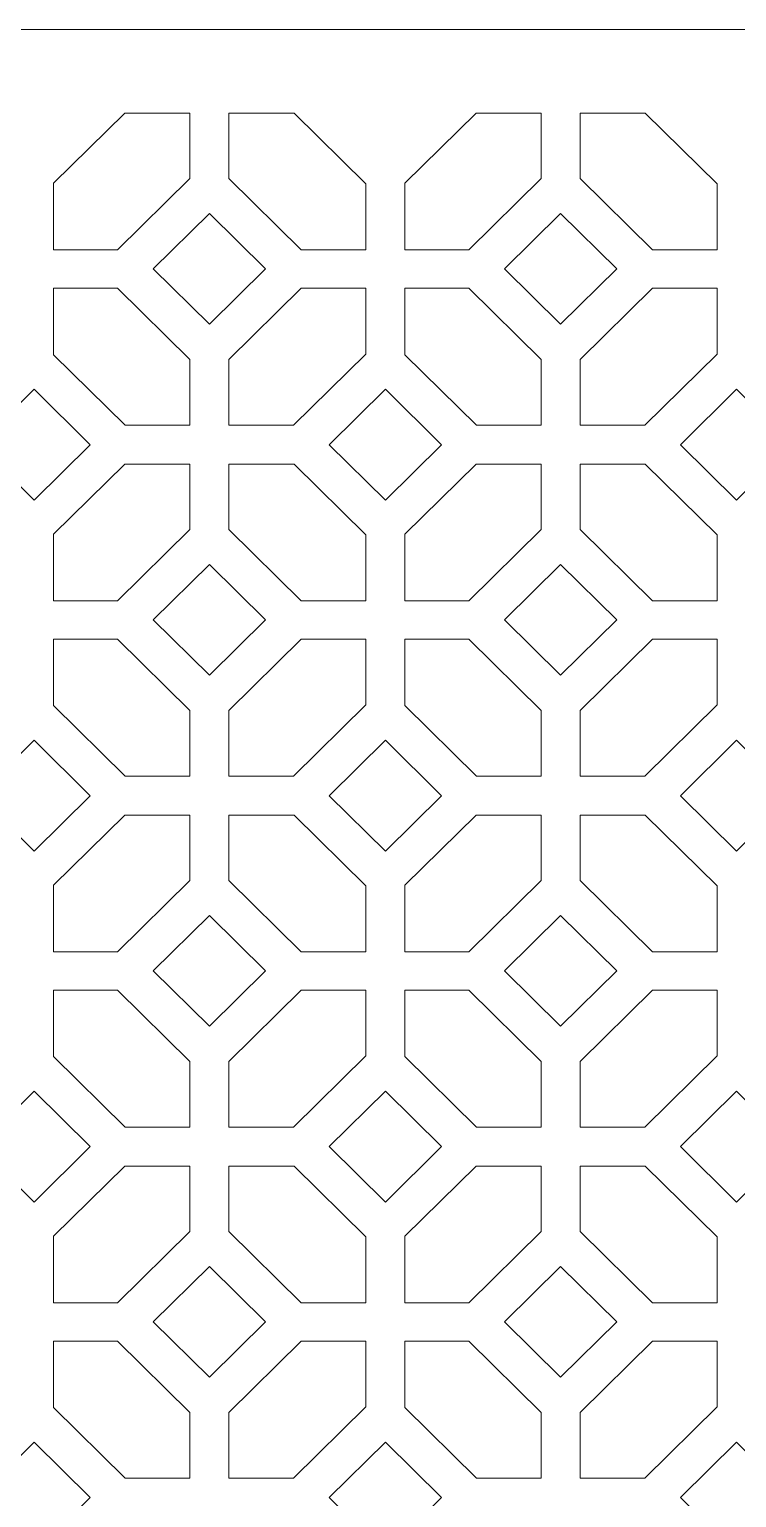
# Model space of a CAD drawing. Header units: centimetres. Extents: x -9.81 to -1.85, y -9.5 to -1.54.
# Drawn here: x -7.746 to -5.831, y -5.52 to -1.54 of the extents above; entities that cross this region are included whole.
import ezdxf

# ---------------------------------------------------------------- set-up
doc = ezdxf.new("R2010")
doc.units = ezdxf.units.CM
doc.header["$MEASUREMENT"] = 0
doc.layers.add('layer 1', color=7, linetype='Continuous')

msp = doc.modelspace()

# ---------------------------------------------------------------- linework, layer by layer
at = {"layer": 'layer 1', "color": 250, "lineweight": 9}
msp.add_open_spline([(-9.81081, -1.54001), (-9.81081, -1.54001), (-1.85082, -1.54001), (-1.85082, -1.54001), (-1.85082, -1.54001), (-1.85082, -1.54001), (-1.85082, -9.5), (-1.85082, -9.5), (-1.85082, -9.5), (-1.85082, -9.5), (-9.81081, -9.5), (-9.81081, -9.5), (-9.81081, -9.5), (-9.81081, -9.5), (-9.81081, -1.54001), (-9.81081, -1.54001)], degree=3, knots=[0, 0, 0, 0, 0.2, 0.2, 0.2, 0.2, 0.4, 0.4, 0.4, 0.4, 0.6, 0.6, 0.6, 0.6, 1, 1, 1, 1], dxfattribs=at)
at = {"layer": 'layer 1', "color": 7, "lineweight": 9}
for points, knots in [([(-7.48812, -1.76705), (-7.48812, -1.76705), (-7.48812, -1.76705), (-7.48812, -1.76705), (-7.48812, -1.76705), (-7.48812, -1.76705), (-7.68097, -1.95716), (-7.68097, -1.95716), (-7.68097, -1.95716), (-7.68097, -1.95716), (-7.68097, -2.1374), (-7.68097, -2.1374), (-7.68097, -2.1374), (-7.68097, -2.1374), (-7.50742, -2.1374), (-7.50742, -2.1374), (-7.50742, -2.1374), (-7.50742, -2.1374), (-7.31147, -1.94425), (-7.31147, -1.94425), (-7.31147, -1.94425), (-7.31147, -1.94425), (-7.31147, -1.76705), (-7.31147, -1.76705), (-7.31147, -1.76705), (-7.31147, -1.76705), (-7.48812, -1.76705), (-7.48812, -1.76705)], [0, 0, 0, 0, 0.125, 0.125, 0.125, 0.125, 0.25, 0.25, 0.25, 0.25, 0.375, 0.375, 0.375, 0.375, 0.5, 0.5, 0.5, 0.5, 0.625, 0.625, 0.625, 0.625, 0.75, 0.75, 0.75, 0.75, 1, 1, 1, 1]), ([(-7.20622, -1.76705), (-7.20622, -1.76705), (-7.20622, -1.76705), (-7.20622, -1.76705), (-7.20622, -1.76705), (-7.20622, -1.76705), (-7.20622, -1.94425), (-7.20622, -1.94425), (-7.20622, -1.94425), (-7.20622, -1.94425), (-7.01026, -2.1374), (-7.01026, -2.1374), (-7.01026, -2.1374), (-7.01026, -2.1374), (-6.83487, -2.1374), (-6.83487, -2.1374), (-6.83487, -2.1374), (-6.83487, -2.1374), (-6.83487, -1.95898), (-6.83487, -1.95898), (-6.83487, -1.95898), (-6.83487, -1.95898), (-7.02957, -1.76705), (-7.02957, -1.76705), (-7.02957, -1.76705), (-7.02957, -1.76705), (-7.20622, -1.76705), (-7.20622, -1.76705)], [0, 0, 0, 0, 0.125, 0.125, 0.125, 0.125, 0.25, 0.25, 0.25, 0.25, 0.375, 0.375, 0.375, 0.375, 0.5, 0.5, 0.5, 0.5, 0.625, 0.625, 0.625, 0.625, 0.75, 0.75, 0.75, 0.75, 1, 1, 1, 1]), ([(-6.53671, -1.76705), (-6.53671, -1.76705), (-6.72958, -1.95716), (-6.72958, -1.95716), (-6.72958, -1.95716), (-6.72958, -1.95716), (-6.72958, -2.1374), (-6.72958, -2.1374), (-6.72958, -2.1374), (-6.72958, -2.1374), (-6.55603, -2.1374), (-6.55603, -2.1374), (-6.55603, -2.1374), (-6.55603, -2.1374), (-6.36008, -1.94425), (-6.36008, -1.94425), (-6.36008, -1.94425), (-6.36008, -1.94425), (-6.36008, -1.76705), (-6.36008, -1.76705), (-6.36008, -1.76705), (-6.36008, -1.76705), (-6.53671, -1.76705), (-6.53671, -1.76705)], [0, 0, 0, 0, 0.1428571, 0.1428571, 0.1428571, 0.1428571, 0.2857143, 0.2857143, 0.2857143, 0.2857143, 0.4285714, 0.4285714, 0.4285714, 0.4285714, 0.5714286, 0.5714286, 0.5714286, 0.5714286, 0.7142857, 0.7142857, 0.7142857, 0.7142857, 1, 1, 1, 1]), ([(-6.25481, -1.76705), (-6.25481, -1.76705), (-6.25481, -1.76705), (-6.25481, -1.76705), (-6.25481, -1.76705), (-6.25481, -1.76705), (-6.25481, -1.94425), (-6.25481, -1.94425), (-6.25481, -1.94425), (-6.25481, -1.94425), (-6.05886, -2.1374), (-6.05886, -2.1374), (-6.05886, -2.1374), (-6.05886, -2.1374), (-5.88346, -2.1374), (-5.88346, -2.1374), (-5.88346, -2.1374), (-5.88346, -2.1374), (-5.88346, -1.95898), (-5.88346, -1.95898), (-5.88346, -1.95898), (-5.88346, -1.95898), (-6.07818, -1.76705), (-6.07818, -1.76705), (-6.07818, -1.76705), (-6.07818, -1.76705), (-6.25481, -1.76705), (-6.25481, -1.76705)], [0, 0, 0, 0, 0.125, 0.125, 0.125, 0.125, 0.25, 0.25, 0.25, 0.25, 0.375, 0.375, 0.375, 0.375, 0.5, 0.5, 0.5, 0.5, 0.625, 0.625, 0.625, 0.625, 0.75, 0.75, 0.75, 0.75, 1, 1, 1, 1]), ([(-7.41108, -2.18951), (-7.41108, -2.18951), (-7.25884, -2.33957), (-7.25884, -2.33957), (-7.25884, -2.33957), (-7.25884, -2.33957), (-7.1066, -2.18951), (-7.1066, -2.18951), (-7.1066, -2.18951), (-7.1066, -2.18951), (-7.25884, -2.03943), (-7.25884, -2.03943), (-7.25884, -2.03943), (-7.25884, -2.03943), (-7.41108, -2.18951), (-7.41108, -2.18951)], [0, 0, 0, 0, 0.2, 0.2, 0.2, 0.2, 0.4, 0.4, 0.4, 0.4, 0.6, 0.6, 0.6, 0.6, 1, 1, 1, 1]), ([(-6.4597, -2.18951), (-6.4597, -2.18951), (-6.4597, -2.18951), (-6.4597, -2.18951), (-6.4597, -2.18951), (-6.4597, -2.18951), (-6.30745, -2.33957), (-6.30745, -2.33957), (-6.30745, -2.33957), (-6.30745, -2.33957), (-6.15519, -2.18951), (-6.15519, -2.18951), (-6.15519, -2.18951), (-6.15519, -2.18951), (-6.30745, -2.03943), (-6.30745, -2.03943), (-6.30745, -2.03943), (-6.30745, -2.03943), (-6.4597, -2.18951), (-6.4597, -2.18951)], [0, 0, 0, 0, 0.1666667, 0.1666667, 0.1666667, 0.1666667, 0.3333333, 0.3333333, 0.3333333, 0.3333333, 0.5, 0.5, 0.5, 0.5, 0.6666667, 0.6666667, 0.6666667, 0.6666667, 1, 1, 1, 1]), ([(-7.68097, -2.42184), (-7.68097, -2.42184), (-7.68097, -2.42184), (-7.68097, -2.42184), (-7.68097, -2.42184), (-7.68097, -2.42184), (-7.48688, -2.61317), (-7.48688, -2.61317), (-7.48688, -2.61317), (-7.48688, -2.61317), (-7.31147, -2.61317), (-7.31147, -2.61317), (-7.31147, -2.61317), (-7.31147, -2.61317), (-7.31147, -2.43475), (-7.31147, -2.43475), (-7.31147, -2.43475), (-7.31147, -2.43475), (-7.50742, -2.24161), (-7.50742, -2.24161), (-7.50742, -2.24161), (-7.50742, -2.24161), (-7.68097, -2.24161), (-7.68097, -2.24161), (-7.68097, -2.24161), (-7.68097, -2.24161), (-7.68097, -2.42184), (-7.68097, -2.42184)], [0, 0, 0, 0, 0.125, 0.125, 0.125, 0.125, 0.25, 0.25, 0.25, 0.25, 0.375, 0.375, 0.375, 0.375, 0.5, 0.5, 0.5, 0.5, 0.625, 0.625, 0.625, 0.625, 0.75, 0.75, 0.75, 0.75, 1, 1, 1, 1]), ([(-6.83487, -2.42003), (-6.83487, -2.42003), (-6.83487, -2.42003), (-6.83487, -2.42003), (-6.83487, -2.42003), (-6.83487, -2.42003), (-6.83487, -2.24161), (-6.83487, -2.24161), (-6.83487, -2.24161), (-6.83487, -2.24161), (-7.01026, -2.24161), (-7.01026, -2.24161), (-7.01026, -2.24161), (-7.01026, -2.24161), (-7.20622, -2.43475), (-7.20622, -2.43475), (-7.20622, -2.43475), (-7.20622, -2.43475), (-7.20622, -2.61317), (-7.20622, -2.61317), (-7.20622, -2.61317), (-7.20622, -2.61317), (-7.0308, -2.61317), (-7.0308, -2.61317), (-7.0308, -2.61317), (-7.0308, -2.61317), (-6.83487, -2.42003), (-6.83487, -2.42003)], [0, 0, 0, 0, 0.125, 0.125, 0.125, 0.125, 0.25, 0.25, 0.25, 0.25, 0.375, 0.375, 0.375, 0.375, 0.5, 0.5, 0.5, 0.5, 0.625, 0.625, 0.625, 0.625, 0.75, 0.75, 0.75, 0.75, 1, 1, 1, 1]), ([(-6.72958, -2.42184), (-6.72958, -2.42184), (-6.72958, -2.42184), (-6.72958, -2.42184), (-6.72958, -2.42184), (-6.72958, -2.42184), (-6.53548, -2.61317), (-6.53548, -2.61317), (-6.53548, -2.61317), (-6.53548, -2.61317), (-6.36008, -2.61317), (-6.36008, -2.61317), (-6.36008, -2.61317), (-6.36008, -2.61317), (-6.36008, -2.43475), (-6.36008, -2.43475), (-6.36008, -2.43475), (-6.36008, -2.43475), (-6.55603, -2.24161), (-6.55603, -2.24161), (-6.55603, -2.24161), (-6.55603, -2.24161), (-6.72958, -2.24161), (-6.72958, -2.24161), (-6.72958, -2.24161), (-6.72958, -2.24161), (-6.72958, -2.42184), (-6.72958, -2.42184)], [0, 0, 0, 0, 0.125, 0.125, 0.125, 0.125, 0.25, 0.25, 0.25, 0.25, 0.375, 0.375, 0.375, 0.375, 0.5, 0.5, 0.5, 0.5, 0.625, 0.625, 0.625, 0.625, 0.75, 0.75, 0.75, 0.75, 1, 1, 1, 1]), ([(-5.88346, -2.42003), (-5.88346, -2.42003), (-5.88346, -2.42003), (-5.88346, -2.42003), (-5.88346, -2.42003), (-5.88346, -2.42003), (-5.88346, -2.24161), (-5.88346, -2.24161), (-5.88346, -2.24161), (-5.88346, -2.24161), (-6.05886, -2.24161), (-6.05886, -2.24161), (-6.05886, -2.24161), (-6.05886, -2.24161), (-6.25481, -2.43475), (-6.25481, -2.43475), (-6.25481, -2.43475), (-6.25481, -2.43475), (-6.25481, -2.61317), (-6.25481, -2.61317), (-6.25481, -2.61317), (-6.25481, -2.61317), (-6.07941, -2.61317), (-6.07941, -2.61317), (-6.07941, -2.61317), (-6.07941, -2.61317), (-5.88346, -2.42003), (-5.88346, -2.42003)], [0, 0, 0, 0, 0.125, 0.125, 0.125, 0.125, 0.25, 0.25, 0.25, 0.25, 0.375, 0.375, 0.375, 0.375, 0.5, 0.5, 0.5, 0.5, 0.625, 0.625, 0.625, 0.625, 0.75, 0.75, 0.75, 0.75, 1, 1, 1, 1]), ([(-7.88587, -2.66582), (-7.88587, -2.66582), (-7.73363, -2.81588), (-7.73363, -2.81588), (-7.73363, -2.81588), (-7.73363, -2.81588), (-7.58137, -2.66582), (-7.58137, -2.66582), (-7.58137, -2.66582), (-7.58137, -2.66582), (-7.73363, -2.51574), (-7.73363, -2.51574), (-7.73363, -2.51574), (-7.73363, -2.51574), (-7.88587, -2.66582), (-7.88587, -2.66582)], [0, 0, 0, 0, 0.2, 0.2, 0.2, 0.2, 0.4, 0.4, 0.4, 0.4, 0.6, 0.6, 0.6, 0.6, 1, 1, 1, 1]), ([(-6.93446, -2.66582), (-6.93446, -2.66582), (-6.78222, -2.81588), (-6.78222, -2.81588), (-6.78222, -2.81588), (-6.78222, -2.81588), (-6.62996, -2.66582), (-6.62996, -2.66582), (-6.62996, -2.66582), (-6.62996, -2.66582), (-6.78222, -2.51574), (-6.78222, -2.51574), (-6.78222, -2.51574), (-6.78222, -2.51574), (-6.93446, -2.66582), (-6.93446, -2.66582)], [0, 0, 0, 0, 0.2, 0.2, 0.2, 0.2, 0.4, 0.4, 0.4, 0.4, 0.6, 0.6, 0.6, 0.6, 1, 1, 1, 1]), ([(-5.98308, -2.66582), (-5.98308, -2.66582), (-5.83082, -2.81588), (-5.83082, -2.81588), (-5.83082, -2.81588), (-5.83082, -2.81588), (-5.67857, -2.66582), (-5.67857, -2.66582), (-5.67857, -2.66582), (-5.67857, -2.66582), (-5.83082, -2.51574), (-5.83082, -2.51574), (-5.83082, -2.51574), (-5.83082, -2.51574), (-5.98308, -2.66582), (-5.98308, -2.66582)], [0, 0, 0, 0, 0.2, 0.2, 0.2, 0.2, 0.4, 0.4, 0.4, 0.4, 0.6, 0.6, 0.6, 0.6, 1, 1, 1, 1]), ([(-7.48812, -2.71845), (-7.48812, -2.71845), (-7.48812, -2.71845), (-7.48812, -2.71845), (-7.48812, -2.71845), (-7.48812, -2.71845), (-7.68097, -2.90856), (-7.68097, -2.90856), (-7.68097, -2.90856), (-7.68097, -2.90856), (-7.68097, -3.0888), (-7.68097, -3.0888), (-7.68097, -3.0888), (-7.68097, -3.0888), (-7.50742, -3.0888), (-7.50742, -3.0888), (-7.50742, -3.0888), (-7.50742, -3.0888), (-7.31147, -2.89566), (-7.31147, -2.89566), (-7.31147, -2.89566), (-7.31147, -2.89566), (-7.31147, -2.71845), (-7.31147, -2.71845), (-7.31147, -2.71845), (-7.31147, -2.71845), (-7.48812, -2.71845), (-7.48812, -2.71845)], [0, 0, 0, 0, 0.125, 0.125, 0.125, 0.125, 0.25, 0.25, 0.25, 0.25, 0.375, 0.375, 0.375, 0.375, 0.5, 0.5, 0.5, 0.5, 0.625, 0.625, 0.625, 0.625, 0.75, 0.75, 0.75, 0.75, 1, 1, 1, 1]), ([(-7.20622, -2.71845), (-7.20622, -2.71845), (-7.20622, -2.71845), (-7.20622, -2.71845), (-7.20622, -2.71845), (-7.20622, -2.71845), (-7.20622, -2.89566), (-7.20622, -2.89566), (-7.20622, -2.89566), (-7.20622, -2.89566), (-7.01026, -3.0888), (-7.01026, -3.0888), (-7.01026, -3.0888), (-7.01026, -3.0888), (-6.83487, -3.0888), (-6.83487, -3.0888), (-6.83487, -3.0888), (-6.83487, -3.0888), (-6.83487, -2.91038), (-6.83487, -2.91038), (-6.83487, -2.91038), (-6.83487, -2.91038), (-7.02957, -2.71845), (-7.02957, -2.71845), (-7.02957, -2.71845), (-7.02957, -2.71845), (-7.20622, -2.71845), (-7.20622, -2.71845)], [0, 0, 0, 0, 0.125, 0.125, 0.125, 0.125, 0.25, 0.25, 0.25, 0.25, 0.375, 0.375, 0.375, 0.375, 0.5, 0.5, 0.5, 0.5, 0.625, 0.625, 0.625, 0.625, 0.75, 0.75, 0.75, 0.75, 1, 1, 1, 1]), ([(-6.53671, -2.71845), (-6.53671, -2.71845), (-6.53671, -2.71845), (-6.53671, -2.71845), (-6.53671, -2.71845), (-6.53671, -2.71845), (-6.72958, -2.90856), (-6.72958, -2.90856), (-6.72958, -2.90856), (-6.72958, -2.90856), (-6.72958, -3.0888), (-6.72958, -3.0888), (-6.72958, -3.0888), (-6.72958, -3.0888), (-6.55603, -3.0888), (-6.55603, -3.0888), (-6.55603, -3.0888), (-6.55603, -3.0888), (-6.36008, -2.89566), (-6.36008, -2.89566), (-6.36008, -2.89566), (-6.36008, -2.89566), (-6.36008, -2.71845), (-6.36008, -2.71845), (-6.36008, -2.71845), (-6.36008, -2.71845), (-6.53671, -2.71845), (-6.53671, -2.71845)], [0, 0, 0, 0, 0.125, 0.125, 0.125, 0.125, 0.25, 0.25, 0.25, 0.25, 0.375, 0.375, 0.375, 0.375, 0.5, 0.5, 0.5, 0.5, 0.625, 0.625, 0.625, 0.625, 0.75, 0.75, 0.75, 0.75, 1, 1, 1, 1]), ([(-6.25481, -2.71845), (-6.25481, -2.71845), (-6.25481, -2.71845), (-6.25481, -2.71845), (-6.25481, -2.71845), (-6.25481, -2.71845), (-6.25481, -2.89566), (-6.25481, -2.89566), (-6.25481, -2.89566), (-6.25481, -2.89566), (-6.05886, -3.0888), (-6.05886, -3.0888), (-6.05886, -3.0888), (-6.05886, -3.0888), (-5.88346, -3.0888), (-5.88346, -3.0888), (-5.88346, -3.0888), (-5.88346, -3.0888), (-5.88346, -2.91038), (-5.88346, -2.91038), (-5.88346, -2.91038), (-5.88346, -2.91038), (-6.07818, -2.71845), (-6.07818, -2.71845), (-6.07818, -2.71845), (-6.07818, -2.71845), (-6.25481, -2.71845), (-6.25481, -2.71845)], [0, 0, 0, 0, 0.125, 0.125, 0.125, 0.125, 0.25, 0.25, 0.25, 0.25, 0.375, 0.375, 0.375, 0.375, 0.5, 0.5, 0.5, 0.5, 0.625, 0.625, 0.625, 0.625, 0.75, 0.75, 0.75, 0.75, 1, 1, 1, 1]), ([(-7.41108, -3.1409), (-7.41108, -3.1409), (-7.25884, -3.29097), (-7.25884, -3.29097), (-7.25884, -3.29097), (-7.25884, -3.29097), (-7.1066, -3.1409), (-7.1066, -3.1409), (-7.1066, -3.1409), (-7.1066, -3.1409), (-7.25884, -2.99083), (-7.25884, -2.99083), (-7.25884, -2.99083), (-7.25884, -2.99083), (-7.41108, -3.1409), (-7.41108, -3.1409)], [0, 0, 0, 0, 0.2, 0.2, 0.2, 0.2, 0.4, 0.4, 0.4, 0.4, 0.6, 0.6, 0.6, 0.6, 1, 1, 1, 1]), ([(-6.4597, -3.1409), (-6.4597, -3.1409), (-6.30745, -3.29097), (-6.30745, -3.29097), (-6.30745, -3.29097), (-6.30745, -3.29097), (-6.15519, -3.1409), (-6.15519, -3.1409), (-6.15519, -3.1409), (-6.15519, -3.1409), (-6.30745, -2.99083), (-6.30745, -2.99083), (-6.30745, -2.99083), (-6.30745, -2.99083), (-6.4597, -3.1409), (-6.4597, -3.1409)], [0, 0, 0, 0, 0.2, 0.2, 0.2, 0.2, 0.4, 0.4, 0.4, 0.4, 0.6, 0.6, 0.6, 0.6, 1, 1, 1, 1]), ([(-7.68097, -3.37324), (-7.68097, -3.37324), (-7.68097, -3.37324), (-7.68097, -3.37324), (-7.68097, -3.37324), (-7.68097, -3.37324), (-7.48688, -3.56457), (-7.48688, -3.56457), (-7.48688, -3.56457), (-7.48688, -3.56457), (-7.31147, -3.56457), (-7.31147, -3.56457), (-7.31147, -3.56457), (-7.31147, -3.56457), (-7.31147, -3.38615), (-7.31147, -3.38615), (-7.31147, -3.38615), (-7.31147, -3.38615), (-7.50742, -3.193), (-7.50742, -3.193), (-7.50742, -3.193), (-7.50742, -3.193), (-7.68097, -3.193), (-7.68097, -3.193), (-7.68097, -3.193), (-7.68097, -3.193), (-7.68097, -3.37324), (-7.68097, -3.37324)], [0, 0, 0, 0, 0.125, 0.125, 0.125, 0.125, 0.25, 0.25, 0.25, 0.25, 0.375, 0.375, 0.375, 0.375, 0.5, 0.5, 0.5, 0.5, 0.625, 0.625, 0.625, 0.625, 0.75, 0.75, 0.75, 0.75, 1, 1, 1, 1]), ([(-6.83487, -3.37142), (-6.83487, -3.37142), (-6.83487, -3.37142), (-6.83487, -3.37142), (-6.83487, -3.37142), (-6.83487, -3.37142), (-6.83487, -3.193), (-6.83487, -3.193), (-6.83487, -3.193), (-6.83487, -3.193), (-7.01026, -3.193), (-7.01026, -3.193), (-7.01026, -3.193), (-7.01026, -3.193), (-7.20622, -3.38615), (-7.20622, -3.38615), (-7.20622, -3.38615), (-7.20622, -3.38615), (-7.20622, -3.56457), (-7.20622, -3.56457), (-7.20622, -3.56457), (-7.20622, -3.56457), (-7.0308, -3.56457), (-7.0308, -3.56457), (-7.0308, -3.56457), (-7.0308, -3.56457), (-6.83487, -3.37142), (-6.83487, -3.37142)], [0, 0, 0, 0, 0.125, 0.125, 0.125, 0.125, 0.25, 0.25, 0.25, 0.25, 0.375, 0.375, 0.375, 0.375, 0.5, 0.5, 0.5, 0.5, 0.625, 0.625, 0.625, 0.625, 0.75, 0.75, 0.75, 0.75, 1, 1, 1, 1]), ([(-6.72958, -3.37324), (-6.72958, -3.37324), (-6.72958, -3.37324), (-6.72958, -3.37324), (-6.72958, -3.37324), (-6.72958, -3.37324), (-6.53548, -3.56457), (-6.53548, -3.56457), (-6.53548, -3.56457), (-6.53548, -3.56457), (-6.36008, -3.56457), (-6.36008, -3.56457), (-6.36008, -3.56457), (-6.36008, -3.56457), (-6.36008, -3.38615), (-6.36008, -3.38615), (-6.36008, -3.38615), (-6.36008, -3.38615), (-6.55603, -3.193), (-6.55603, -3.193), (-6.55603, -3.193), (-6.55603, -3.193), (-6.72958, -3.193), (-6.72958, -3.193), (-6.72958, -3.193), (-6.72958, -3.193), (-6.72958, -3.37324), (-6.72958, -3.37324)], [0, 0, 0, 0, 0.125, 0.125, 0.125, 0.125, 0.25, 0.25, 0.25, 0.25, 0.375, 0.375, 0.375, 0.375, 0.5, 0.5, 0.5, 0.5, 0.625, 0.625, 0.625, 0.625, 0.75, 0.75, 0.75, 0.75, 1, 1, 1, 1]), ([(-5.88346, -3.37142), (-5.88346, -3.37142), (-5.88346, -3.37142), (-5.88346, -3.37142), (-5.88346, -3.37142), (-5.88346, -3.37142), (-5.88346, -3.193), (-5.88346, -3.193), (-5.88346, -3.193), (-5.88346, -3.193), (-6.05886, -3.193), (-6.05886, -3.193), (-6.05886, -3.193), (-6.05886, -3.193), (-6.25481, -3.38615), (-6.25481, -3.38615), (-6.25481, -3.38615), (-6.25481, -3.38615), (-6.25481, -3.56457), (-6.25481, -3.56457), (-6.25481, -3.56457), (-6.25481, -3.56457), (-6.07941, -3.56457), (-6.07941, -3.56457), (-6.07941, -3.56457), (-6.07941, -3.56457), (-5.88346, -3.37142), (-5.88346, -3.37142)], [0, 0, 0, 0, 0.125, 0.125, 0.125, 0.125, 0.25, 0.25, 0.25, 0.25, 0.375, 0.375, 0.375, 0.375, 0.5, 0.5, 0.5, 0.5, 0.625, 0.625, 0.625, 0.625, 0.75, 0.75, 0.75, 0.75, 1, 1, 1, 1]), ([(-7.88587, -3.61721), (-7.88587, -3.61721), (-7.73363, -3.76728), (-7.73363, -3.76728), (-7.73363, -3.76728), (-7.73363, -3.76728), (-7.58137, -3.61721), (-7.58137, -3.61721), (-7.58137, -3.61721), (-7.58137, -3.61721), (-7.73363, -3.46713), (-7.73363, -3.46713), (-7.73363, -3.46713), (-7.73363, -3.46713), (-7.88587, -3.61721), (-7.88587, -3.61721)], [0, 0, 0, 0, 0.2, 0.2, 0.2, 0.2, 0.4, 0.4, 0.4, 0.4, 0.6, 0.6, 0.6, 0.6, 1, 1, 1, 1]), ([(-6.93446, -3.61721), (-6.93446, -3.61721), (-6.78222, -3.76728), (-6.78222, -3.76728), (-6.78222, -3.76728), (-6.78222, -3.76728), (-6.62996, -3.61721), (-6.62996, -3.61721), (-6.62996, -3.61721), (-6.62996, -3.61721), (-6.78222, -3.46713), (-6.78222, -3.46713), (-6.78222, -3.46713), (-6.78222, -3.46713), (-6.93446, -3.61721), (-6.93446, -3.61721)], [0, 0, 0, 0, 0.2, 0.2, 0.2, 0.2, 0.4, 0.4, 0.4, 0.4, 0.6, 0.6, 0.6, 0.6, 1, 1, 1, 1]), ([(-5.98308, -3.61721), (-5.98308, -3.61721), (-5.83082, -3.76728), (-5.83082, -3.76728), (-5.83082, -3.76728), (-5.83082, -3.76728), (-5.67857, -3.61721), (-5.67857, -3.61721), (-5.67857, -3.61721), (-5.67857, -3.61721), (-5.83082, -3.46713), (-5.83082, -3.46713), (-5.83082, -3.46713), (-5.83082, -3.46713), (-5.98308, -3.61721), (-5.98308, -3.61721)], [0, 0, 0, 0, 0.2, 0.2, 0.2, 0.2, 0.4, 0.4, 0.4, 0.4, 0.6, 0.6, 0.6, 0.6, 1, 1, 1, 1]), ([(-7.48812, -3.66985), (-7.48812, -3.66985), (-7.48812, -3.66985), (-7.48812, -3.66985), (-7.48812, -3.66985), (-7.48812, -3.66985), (-7.68097, -3.85996), (-7.68097, -3.85996), (-7.68097, -3.85996), (-7.68097, -3.85996), (-7.68097, -4.0402), (-7.68097, -4.0402), (-7.68097, -4.0402), (-7.68097, -4.0402), (-7.50742, -4.0402), (-7.50742, -4.0402), (-7.50742, -4.0402), (-7.50742, -4.0402), (-7.31147, -3.84705), (-7.31147, -3.84705), (-7.31147, -3.84705), (-7.31147, -3.84705), (-7.31147, -3.66985), (-7.31147, -3.66985), (-7.31147, -3.66985), (-7.31147, -3.66985), (-7.48812, -3.66985), (-7.48812, -3.66985)], [0, 0, 0, 0, 0.125, 0.125, 0.125, 0.125, 0.25, 0.25, 0.25, 0.25, 0.375, 0.375, 0.375, 0.375, 0.5, 0.5, 0.5, 0.5, 0.625, 0.625, 0.625, 0.625, 0.75, 0.75, 0.75, 0.75, 1, 1, 1, 1]), ([(-7.20622, -3.66985), (-7.20622, -3.66985), (-7.20622, -3.66985), (-7.20622, -3.66985), (-7.20622, -3.66985), (-7.20622, -3.66985), (-7.20622, -3.84705), (-7.20622, -3.84705), (-7.20622, -3.84705), (-7.20622, -3.84705), (-7.01026, -4.0402), (-7.01026, -4.0402), (-7.01026, -4.0402), (-7.01026, -4.0402), (-6.83487, -4.0402), (-6.83487, -4.0402), (-6.83487, -4.0402), (-6.83487, -4.0402), (-6.83487, -3.86178), (-6.83487, -3.86178), (-6.83487, -3.86178), (-6.83487, -3.86178), (-7.02957, -3.66985), (-7.02957, -3.66985), (-7.02957, -3.66985), (-7.02957, -3.66985), (-7.20622, -3.66985), (-7.20622, -3.66985)], [0, 0, 0, 0, 0.125, 0.125, 0.125, 0.125, 0.25, 0.25, 0.25, 0.25, 0.375, 0.375, 0.375, 0.375, 0.5, 0.5, 0.5, 0.5, 0.625, 0.625, 0.625, 0.625, 0.75, 0.75, 0.75, 0.75, 1, 1, 1, 1]), ([(-6.53671, -3.66985), (-6.53671, -3.66985), (-6.72958, -3.85996), (-6.72958, -3.85996), (-6.72958, -3.85996), (-6.72958, -3.85996), (-6.72958, -4.0402), (-6.72958, -4.0402), (-6.72958, -4.0402), (-6.72958, -4.0402), (-6.55603, -4.0402), (-6.55603, -4.0402), (-6.55603, -4.0402), (-6.55603, -4.0402), (-6.36008, -3.84705), (-6.36008, -3.84705), (-6.36008, -3.84705), (-6.36008, -3.84705), (-6.36008, -3.66985), (-6.36008, -3.66985), (-6.36008, -3.66985), (-6.36008, -3.66985), (-6.53671, -3.66985), (-6.53671, -3.66985)], [0, 0, 0, 0, 0.1428571, 0.1428571, 0.1428571, 0.1428571, 0.2857143, 0.2857143, 0.2857143, 0.2857143, 0.4285714, 0.4285714, 0.4285714, 0.4285714, 0.5714286, 0.5714286, 0.5714286, 0.5714286, 0.7142857, 0.7142857, 0.7142857, 0.7142857, 1, 1, 1, 1]), ([(-6.25481, -3.66985), (-6.25481, -3.66985), (-6.25481, -3.66985), (-6.25481, -3.66985), (-6.25481, -3.66985), (-6.25481, -3.66985), (-6.25481, -3.84705), (-6.25481, -3.84705), (-6.25481, -3.84705), (-6.25481, -3.84705), (-6.05886, -4.0402), (-6.05886, -4.0402), (-6.05886, -4.0402), (-6.05886, -4.0402), (-5.88346, -4.0402), (-5.88346, -4.0402), (-5.88346, -4.0402), (-5.88346, -4.0402), (-5.88346, -3.86178), (-5.88346, -3.86178), (-5.88346, -3.86178), (-5.88346, -3.86178), (-6.07818, -3.66985), (-6.07818, -3.66985), (-6.07818, -3.66985), (-6.07818, -3.66985), (-6.25481, -3.66985), (-6.25481, -3.66985)], [0, 0, 0, 0, 0.125, 0.125, 0.125, 0.125, 0.25, 0.25, 0.25, 0.25, 0.375, 0.375, 0.375, 0.375, 0.5, 0.5, 0.5, 0.5, 0.625, 0.625, 0.625, 0.625, 0.75, 0.75, 0.75, 0.75, 1, 1, 1, 1]), ([(-7.41108, -4.0923), (-7.41108, -4.0923), (-7.25884, -4.24237), (-7.25884, -4.24237), (-7.25884, -4.24237), (-7.25884, -4.24237), (-7.1066, -4.0923), (-7.1066, -4.0923), (-7.1066, -4.0923), (-7.1066, -4.0923), (-7.25884, -3.94223), (-7.25884, -3.94223), (-7.25884, -3.94223), (-7.25884, -3.94223), (-7.41108, -4.0923), (-7.41108, -4.0923)], [0, 0, 0, 0, 0.2, 0.2, 0.2, 0.2, 0.4, 0.4, 0.4, 0.4, 0.6, 0.6, 0.6, 0.6, 1, 1, 1, 1]), ([(-6.4597, -4.0923), (-6.4597, -4.0923), (-6.4597, -4.0923), (-6.4597, -4.0923), (-6.4597, -4.0923), (-6.4597, -4.0923), (-6.30745, -4.24237), (-6.30745, -4.24237), (-6.30745, -4.24237), (-6.30745, -4.24237), (-6.15519, -4.0923), (-6.15519, -4.0923), (-6.15519, -4.0923), (-6.15519, -4.0923), (-6.30745, -3.94223), (-6.30745, -3.94223), (-6.30745, -3.94223), (-6.30745, -3.94223), (-6.4597, -4.0923), (-6.4597, -4.0923)], [0, 0, 0, 0, 0.1666667, 0.1666667, 0.1666667, 0.1666667, 0.3333333, 0.3333333, 0.3333333, 0.3333333, 0.5, 0.5, 0.5, 0.5, 0.6666667, 0.6666667, 0.6666667, 0.6666667, 1, 1, 1, 1]), ([(-7.68097, -4.32464), (-7.68097, -4.32464), (-7.68097, -4.32464), (-7.68097, -4.32464), (-7.68097, -4.32464), (-7.68097, -4.32464), (-7.48688, -4.51597), (-7.48688, -4.51597), (-7.48688, -4.51597), (-7.48688, -4.51597), (-7.31147, -4.51597), (-7.31147, -4.51597), (-7.31147, -4.51597), (-7.31147, -4.51597), (-7.31147, -4.33755), (-7.31147, -4.33755), (-7.31147, -4.33755), (-7.31147, -4.33755), (-7.50742, -4.1444), (-7.50742, -4.1444), (-7.50742, -4.1444), (-7.50742, -4.1444), (-7.68097, -4.1444), (-7.68097, -4.1444), (-7.68097, -4.1444), (-7.68097, -4.1444), (-7.68097, -4.32464), (-7.68097, -4.32464)], [0, 0, 0, 0, 0.125, 0.125, 0.125, 0.125, 0.25, 0.25, 0.25, 0.25, 0.375, 0.375, 0.375, 0.375, 0.5, 0.5, 0.5, 0.5, 0.625, 0.625, 0.625, 0.625, 0.75, 0.75, 0.75, 0.75, 1, 1, 1, 1]), ([(-6.83487, -4.32282), (-6.83487, -4.32282), (-6.83487, -4.32282), (-6.83487, -4.32282), (-6.83487, -4.32282), (-6.83487, -4.32282), (-6.83487, -4.1444), (-6.83487, -4.1444), (-6.83487, -4.1444), (-6.83487, -4.1444), (-7.01026, -4.1444), (-7.01026, -4.1444), (-7.01026, -4.1444), (-7.01026, -4.1444), (-7.20622, -4.33755), (-7.20622, -4.33755), (-7.20622, -4.33755), (-7.20622, -4.33755), (-7.20622, -4.51597), (-7.20622, -4.51597), (-7.20622, -4.51597), (-7.20622, -4.51597), (-7.0308, -4.51597), (-7.0308, -4.51597), (-7.0308, -4.51597), (-7.0308, -4.51597), (-6.83487, -4.32282), (-6.83487, -4.32282)], [0, 0, 0, 0, 0.125, 0.125, 0.125, 0.125, 0.25, 0.25, 0.25, 0.25, 0.375, 0.375, 0.375, 0.375, 0.5, 0.5, 0.5, 0.5, 0.625, 0.625, 0.625, 0.625, 0.75, 0.75, 0.75, 0.75, 1, 1, 1, 1]), ([(-6.72958, -4.32464), (-6.72958, -4.32464), (-6.72958, -4.32464), (-6.72958, -4.32464), (-6.72958, -4.32464), (-6.72958, -4.32464), (-6.53548, -4.51597), (-6.53548, -4.51597), (-6.53548, -4.51597), (-6.53548, -4.51597), (-6.36008, -4.51597), (-6.36008, -4.51597), (-6.36008, -4.51597), (-6.36008, -4.51597), (-6.36008, -4.33755), (-6.36008, -4.33755), (-6.36008, -4.33755), (-6.36008, -4.33755), (-6.55603, -4.1444), (-6.55603, -4.1444), (-6.55603, -4.1444), (-6.55603, -4.1444), (-6.72958, -4.1444), (-6.72958, -4.1444), (-6.72958, -4.1444), (-6.72958, -4.1444), (-6.72958, -4.32464), (-6.72958, -4.32464)], [0, 0, 0, 0, 0.125, 0.125, 0.125, 0.125, 0.25, 0.25, 0.25, 0.25, 0.375, 0.375, 0.375, 0.375, 0.5, 0.5, 0.5, 0.5, 0.625, 0.625, 0.625, 0.625, 0.75, 0.75, 0.75, 0.75, 1, 1, 1, 1]), ([(-5.88346, -4.32282), (-5.88346, -4.32282), (-5.88346, -4.32282), (-5.88346, -4.32282), (-5.88346, -4.32282), (-5.88346, -4.32282), (-5.88346, -4.1444), (-5.88346, -4.1444), (-5.88346, -4.1444), (-5.88346, -4.1444), (-6.05886, -4.1444), (-6.05886, -4.1444), (-6.05886, -4.1444), (-6.05886, -4.1444), (-6.25481, -4.33755), (-6.25481, -4.33755), (-6.25481, -4.33755), (-6.25481, -4.33755), (-6.25481, -4.51597), (-6.25481, -4.51597), (-6.25481, -4.51597), (-6.25481, -4.51597), (-6.07941, -4.51597), (-6.07941, -4.51597), (-6.07941, -4.51597), (-6.07941, -4.51597), (-5.88346, -4.32282), (-5.88346, -4.32282)], [0, 0, 0, 0, 0.125, 0.125, 0.125, 0.125, 0.25, 0.25, 0.25, 0.25, 0.375, 0.375, 0.375, 0.375, 0.5, 0.5, 0.5, 0.5, 0.625, 0.625, 0.625, 0.625, 0.75, 0.75, 0.75, 0.75, 1, 1, 1, 1]), ([(-7.88587, -4.56861), (-7.88587, -4.56861), (-7.73363, -4.71868), (-7.73363, -4.71868), (-7.73363, -4.71868), (-7.73363, -4.71868), (-7.58137, -4.56861), (-7.58137, -4.56861), (-7.58137, -4.56861), (-7.58137, -4.56861), (-7.73363, -4.41853), (-7.73363, -4.41853), (-7.73363, -4.41853), (-7.73363, -4.41853), (-7.88587, -4.56861), (-7.88587, -4.56861)], [0, 0, 0, 0, 0.2, 0.2, 0.2, 0.2, 0.4, 0.4, 0.4, 0.4, 0.6, 0.6, 0.6, 0.6, 1, 1, 1, 1]), ([(-6.93446, -4.56861), (-6.93446, -4.56861), (-6.78222, -4.71868), (-6.78222, -4.71868), (-6.78222, -4.71868), (-6.78222, -4.71868), (-6.62996, -4.56861), (-6.62996, -4.56861), (-6.62996, -4.56861), (-6.62996, -4.56861), (-6.78222, -4.41853), (-6.78222, -4.41853), (-6.78222, -4.41853), (-6.78222, -4.41853), (-6.93446, -4.56861), (-6.93446, -4.56861)], [0, 0, 0, 0, 0.2, 0.2, 0.2, 0.2, 0.4, 0.4, 0.4, 0.4, 0.6, 0.6, 0.6, 0.6, 1, 1, 1, 1]), ([(-5.98308, -4.56861), (-5.98308, -4.56861), (-5.83082, -4.71868), (-5.83082, -4.71868), (-5.83082, -4.71868), (-5.83082, -4.71868), (-5.67857, -4.56861), (-5.67857, -4.56861), (-5.67857, -4.56861), (-5.67857, -4.56861), (-5.83082, -4.41853), (-5.83082, -4.41853), (-5.83082, -4.41853), (-5.83082, -4.41853), (-5.98308, -4.56861), (-5.98308, -4.56861)], [0, 0, 0, 0, 0.2, 0.2, 0.2, 0.2, 0.4, 0.4, 0.4, 0.4, 0.6, 0.6, 0.6, 0.6, 1, 1, 1, 1]), ([(-7.48812, -4.62125), (-7.48812, -4.62125), (-7.48812, -4.62125), (-7.48812, -4.62125), (-7.48812, -4.62125), (-7.48812, -4.62125), (-7.68097, -4.81136), (-7.68097, -4.81136), (-7.68097, -4.81136), (-7.68097, -4.81136), (-7.68097, -4.9916), (-7.68097, -4.9916), (-7.68097, -4.9916), (-7.68097, -4.9916), (-7.50742, -4.9916), (-7.50742, -4.9916), (-7.50742, -4.9916), (-7.50742, -4.9916), (-7.31147, -4.79845), (-7.31147, -4.79845), (-7.31147, -4.79845), (-7.31147, -4.79845), (-7.31147, -4.62125), (-7.31147, -4.62125), (-7.31147, -4.62125), (-7.31147, -4.62125), (-7.48812, -4.62125), (-7.48812, -4.62125)], [0, 0, 0, 0, 0.125, 0.125, 0.125, 0.125, 0.25, 0.25, 0.25, 0.25, 0.375, 0.375, 0.375, 0.375, 0.5, 0.5, 0.5, 0.5, 0.625, 0.625, 0.625, 0.625, 0.75, 0.75, 0.75, 0.75, 1, 1, 1, 1]), ([(-7.20622, -4.62125), (-7.20622, -4.62125), (-7.20622, -4.62125), (-7.20622, -4.62125), (-7.20622, -4.62125), (-7.20622, -4.62125), (-7.20622, -4.79845), (-7.20622, -4.79845), (-7.20622, -4.79845), (-7.20622, -4.79845), (-7.01026, -4.9916), (-7.01026, -4.9916), (-7.01026, -4.9916), (-7.01026, -4.9916), (-6.83487, -4.9916), (-6.83487, -4.9916), (-6.83487, -4.9916), (-6.83487, -4.9916), (-6.83487, -4.81318), (-6.83487, -4.81318), (-6.83487, -4.81318), (-6.83487, -4.81318), (-7.02957, -4.62125), (-7.02957, -4.62125), (-7.02957, -4.62125), (-7.02957, -4.62125), (-7.20622, -4.62125), (-7.20622, -4.62125)], [0, 0, 0, 0, 0.125, 0.125, 0.125, 0.125, 0.25, 0.25, 0.25, 0.25, 0.375, 0.375, 0.375, 0.375, 0.5, 0.5, 0.5, 0.5, 0.625, 0.625, 0.625, 0.625, 0.75, 0.75, 0.75, 0.75, 1, 1, 1, 1]), ([(-6.53671, -4.62125), (-6.53671, -4.62125), (-6.53671, -4.62125), (-6.53671, -4.62125), (-6.53671, -4.62125), (-6.53671, -4.62125), (-6.72958, -4.81136), (-6.72958, -4.81136), (-6.72958, -4.81136), (-6.72958, -4.81136), (-6.72958, -4.9916), (-6.72958, -4.9916), (-6.72958, -4.9916), (-6.72958, -4.9916), (-6.55603, -4.9916), (-6.55603, -4.9916), (-6.55603, -4.9916), (-6.55603, -4.9916), (-6.36008, -4.79845), (-6.36008, -4.79845), (-6.36008, -4.79845), (-6.36008, -4.79845), (-6.36008, -4.62125), (-6.36008, -4.62125), (-6.36008, -4.62125), (-6.36008, -4.62125), (-6.53671, -4.62125), (-6.53671, -4.62125)], [0, 0, 0, 0, 0.125, 0.125, 0.125, 0.125, 0.25, 0.25, 0.25, 0.25, 0.375, 0.375, 0.375, 0.375, 0.5, 0.5, 0.5, 0.5, 0.625, 0.625, 0.625, 0.625, 0.75, 0.75, 0.75, 0.75, 1, 1, 1, 1]), ([(-6.25481, -4.62125), (-6.25481, -4.62125), (-6.25481, -4.62125), (-6.25481, -4.62125), (-6.25481, -4.62125), (-6.25481, -4.62125), (-6.25481, -4.79845), (-6.25481, -4.79845), (-6.25481, -4.79845), (-6.25481, -4.79845), (-6.05886, -4.9916), (-6.05886, -4.9916), (-6.05886, -4.9916), (-6.05886, -4.9916), (-5.88346, -4.9916), (-5.88346, -4.9916), (-5.88346, -4.9916), (-5.88346, -4.9916), (-5.88346, -4.81318), (-5.88346, -4.81318), (-5.88346, -4.81318), (-5.88346, -4.81318), (-6.07818, -4.62125), (-6.07818, -4.62125), (-6.07818, -4.62125), (-6.07818, -4.62125), (-6.25481, -4.62125), (-6.25481, -4.62125)], [0, 0, 0, 0, 0.125, 0.125, 0.125, 0.125, 0.25, 0.25, 0.25, 0.25, 0.375, 0.375, 0.375, 0.375, 0.5, 0.5, 0.5, 0.5, 0.625, 0.625, 0.625, 0.625, 0.75, 0.75, 0.75, 0.75, 1, 1, 1, 1]), ([(-7.41108, -5.0437), (-7.41108, -5.0437), (-7.25884, -5.19377), (-7.25884, -5.19377), (-7.25884, -5.19377), (-7.25884, -5.19377), (-7.1066, -5.0437), (-7.1066, -5.0437), (-7.1066, -5.0437), (-7.1066, -5.0437), (-7.25884, -4.89363), (-7.25884, -4.89363), (-7.25884, -4.89363), (-7.25884, -4.89363), (-7.41108, -5.0437), (-7.41108, -5.0437)], [0, 0, 0, 0, 0.2, 0.2, 0.2, 0.2, 0.4, 0.4, 0.4, 0.4, 0.6, 0.6, 0.6, 0.6, 1, 1, 1, 1]), ([(-6.4597, -5.0437), (-6.4597, -5.0437), (-6.30745, -5.19377), (-6.30745, -5.19377), (-6.30745, -5.19377), (-6.30745, -5.19377), (-6.15519, -5.0437), (-6.15519, -5.0437), (-6.15519, -5.0437), (-6.15519, -5.0437), (-6.30745, -4.89363), (-6.30745, -4.89363), (-6.30745, -4.89363), (-6.30745, -4.89363), (-6.4597, -5.0437), (-6.4597, -5.0437)], [0, 0, 0, 0, 0.2, 0.2, 0.2, 0.2, 0.4, 0.4, 0.4, 0.4, 0.6, 0.6, 0.6, 0.6, 1, 1, 1, 1]), ([(-7.68097, -5.27604), (-7.68097, -5.27604), (-7.68097, -5.27604), (-7.68097, -5.27604), (-7.68097, -5.27604), (-7.68097, -5.27604), (-7.48688, -5.46737), (-7.48688, -5.46737), (-7.48688, -5.46737), (-7.48688, -5.46737), (-7.31147, -5.46737), (-7.31147, -5.46737), (-7.31147, -5.46737), (-7.31147, -5.46737), (-7.31147, -5.28895), (-7.31147, -5.28895), (-7.31147, -5.28895), (-7.31147, -5.28895), (-7.50742, -5.0958), (-7.50742, -5.0958), (-7.50742, -5.0958), (-7.50742, -5.0958), (-7.68097, -5.0958), (-7.68097, -5.0958), (-7.68097, -5.0958), (-7.68097, -5.0958), (-7.68097, -5.27604), (-7.68097, -5.27604)], [0, 0, 0, 0, 0.125, 0.125, 0.125, 0.125, 0.25, 0.25, 0.25, 0.25, 0.375, 0.375, 0.375, 0.375, 0.5, 0.5, 0.5, 0.5, 0.625, 0.625, 0.625, 0.625, 0.75, 0.75, 0.75, 0.75, 1, 1, 1, 1]), ([(-6.83487, -5.27422), (-6.83487, -5.27422), (-6.83487, -5.27422), (-6.83487, -5.27422), (-6.83487, -5.27422), (-6.83487, -5.27422), (-6.83487, -5.0958), (-6.83487, -5.0958), (-6.83487, -5.0958), (-6.83487, -5.0958), (-7.01026, -5.0958), (-7.01026, -5.0958), (-7.01026, -5.0958), (-7.01026, -5.0958), (-7.20622, -5.28895), (-7.20622, -5.28895), (-7.20622, -5.28895), (-7.20622, -5.28895), (-7.20622, -5.46737), (-7.20622, -5.46737), (-7.20622, -5.46737), (-7.20622, -5.46737), (-7.0308, -5.46737), (-7.0308, -5.46737), (-7.0308, -5.46737), (-7.0308, -5.46737), (-6.83487, -5.27422), (-6.83487, -5.27422)], [0, 0, 0, 0, 0.125, 0.125, 0.125, 0.125, 0.25, 0.25, 0.25, 0.25, 0.375, 0.375, 0.375, 0.375, 0.5, 0.5, 0.5, 0.5, 0.625, 0.625, 0.625, 0.625, 0.75, 0.75, 0.75, 0.75, 1, 1, 1, 1]), ([(-6.72958, -5.27604), (-6.72958, -5.27604), (-6.72958, -5.27604), (-6.72958, -5.27604), (-6.72958, -5.27604), (-6.72958, -5.27604), (-6.53548, -5.46737), (-6.53548, -5.46737), (-6.53548, -5.46737), (-6.53548, -5.46737), (-6.36008, -5.46737), (-6.36008, -5.46737), (-6.36008, -5.46737), (-6.36008, -5.46737), (-6.36008, -5.28895), (-6.36008, -5.28895), (-6.36008, -5.28895), (-6.36008, -5.28895), (-6.55603, -5.0958), (-6.55603, -5.0958), (-6.55603, -5.0958), (-6.55603, -5.0958), (-6.72958, -5.0958), (-6.72958, -5.0958), (-6.72958, -5.0958), (-6.72958, -5.0958), (-6.72958, -5.27604), (-6.72958, -5.27604)], [0, 0, 0, 0, 0.125, 0.125, 0.125, 0.125, 0.25, 0.25, 0.25, 0.25, 0.375, 0.375, 0.375, 0.375, 0.5, 0.5, 0.5, 0.5, 0.625, 0.625, 0.625, 0.625, 0.75, 0.75, 0.75, 0.75, 1, 1, 1, 1]), ([(-5.88346, -5.27422), (-5.88346, -5.27422), (-5.88346, -5.27422), (-5.88346, -5.27422), (-5.88346, -5.27422), (-5.88346, -5.27422), (-5.88346, -5.0958), (-5.88346, -5.0958), (-5.88346, -5.0958), (-5.88346, -5.0958), (-6.05886, -5.0958), (-6.05886, -5.0958), (-6.05886, -5.0958), (-6.05886, -5.0958), (-6.25481, -5.28895), (-6.25481, -5.28895), (-6.25481, -5.28895), (-6.25481, -5.28895), (-6.25481, -5.46737), (-6.25481, -5.46737), (-6.25481, -5.46737), (-6.25481, -5.46737), (-6.07941, -5.46737), (-6.07941, -5.46737), (-6.07941, -5.46737), (-6.07941, -5.46737), (-5.88346, -5.27422), (-5.88346, -5.27422)], [0, 0, 0, 0, 0.125, 0.125, 0.125, 0.125, 0.25, 0.25, 0.25, 0.25, 0.375, 0.375, 0.375, 0.375, 0.5, 0.5, 0.5, 0.5, 0.625, 0.625, 0.625, 0.625, 0.75, 0.75, 0.75, 0.75, 1, 1, 1, 1]), ([(-7.88587, -5.52), (-7.88587, -5.52), (-7.73363, -5.67008), (-7.73363, -5.67008), (-7.73363, -5.67008), (-7.73363, -5.67008), (-7.58137, -5.52), (-7.58137, -5.52), (-7.58137, -5.52), (-7.58137, -5.52), (-7.73363, -5.36993), (-7.73363, -5.36993), (-7.73363, -5.36993), (-7.73363, -5.36993), (-7.88587, -5.52), (-7.88587, -5.52)], [0, 0, 0, 0, 0.2, 0.2, 0.2, 0.2, 0.4, 0.4, 0.4, 0.4, 0.6, 0.6, 0.6, 0.6, 1, 1, 1, 1]), ([(-6.93446, -5.52), (-6.93446, -5.52), (-6.78222, -5.67008), (-6.78222, -5.67008), (-6.78222, -5.67008), (-6.78222, -5.67008), (-6.62996, -5.52), (-6.62996, -5.52), (-6.62996, -5.52), (-6.62996, -5.52), (-6.78222, -5.36993), (-6.78222, -5.36993), (-6.78222, -5.36993), (-6.78222, -5.36993), (-6.93446, -5.52), (-6.93446, -5.52)], [0, 0, 0, 0, 0.2, 0.2, 0.2, 0.2, 0.4, 0.4, 0.4, 0.4, 0.6, 0.6, 0.6, 0.6, 1, 1, 1, 1]), ([(-5.98308, -5.52), (-5.98308, -5.52), (-5.83082, -5.67008), (-5.83082, -5.67008), (-5.83082, -5.67008), (-5.83082, -5.67008), (-5.67857, -5.52), (-5.67857, -5.52), (-5.67857, -5.52), (-5.67857, -5.52), (-5.83082, -5.36993), (-5.83082, -5.36993), (-5.83082, -5.36993), (-5.83082, -5.36993), (-5.98308, -5.52), (-5.98308, -5.52)], [0, 0, 0, 0, 0.2, 0.2, 0.2, 0.2, 0.4, 0.4, 0.4, 0.4, 0.6, 0.6, 0.6, 0.6, 1, 1, 1, 1])]:
    msp.add_open_spline(points, degree=3, knots=knots, dxfattribs=at)

doc.saveas('drawing.dxf')
